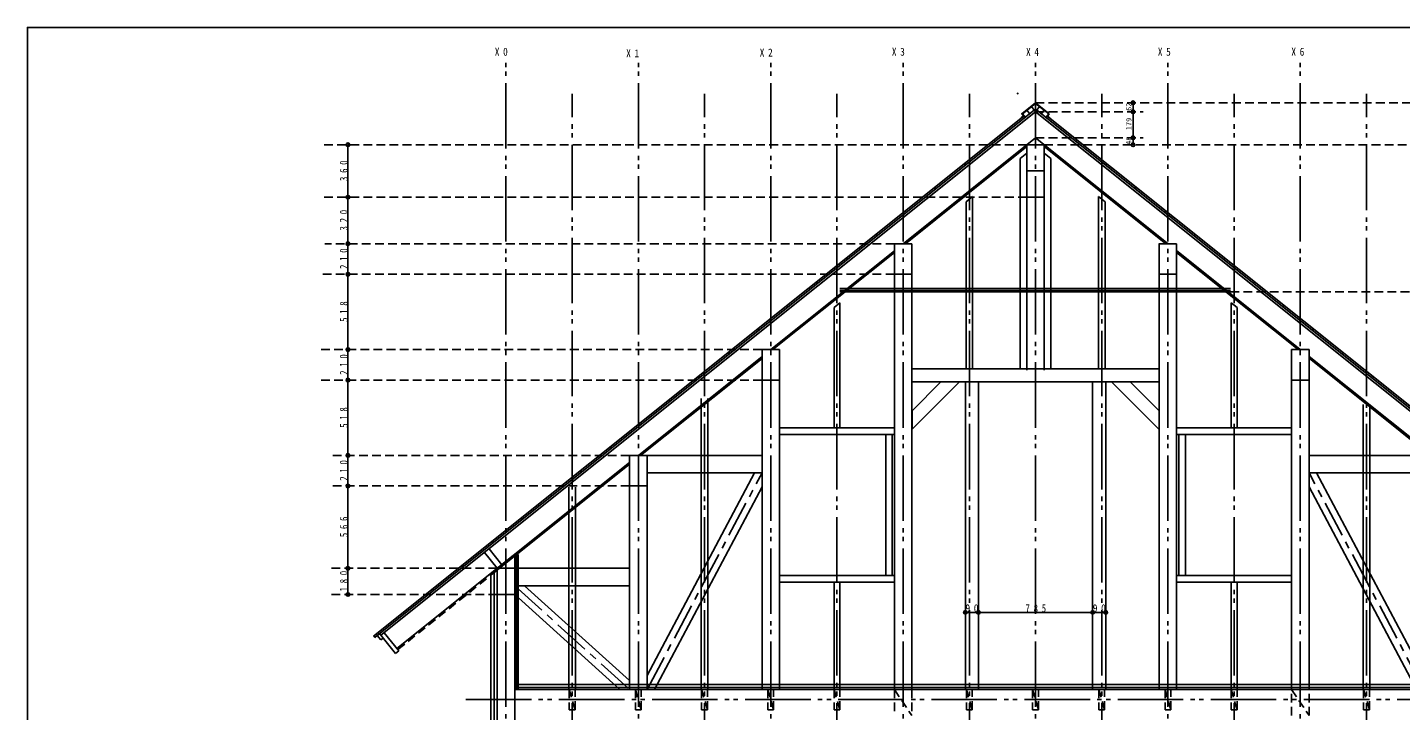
# Model space of a CAD drawing. Units: millimetres at full size, sheet at 1:50. Extents: x -7200 to 7200, y -5050 to 5050.
# Drawn here: x -7200 to 2237, y 353 to 5050 of the extents above; entities that cross this region are included whole.
import ezdxf
from ezdxf.enums import TextEntityAlignment as Align

# ---------------------------------------------------------------- set-up
doc = ezdxf.new("R2010")
doc.units = ezdxf.units.MM
doc.header["$LTSCALE"] = 50
doc.header["$PDMODE"] = 32
doc.header["$PDSIZE"] = 25
for name, pattern in [('CHAIN1', [8, 5, -1, 1, -1]), ('DASHED1', [1.8, 1.2, -0.6]), ('DOUBLE_CHAIN2', [12.8, 9, -1, 0.6, -0.6, 0.6, -1])]:
    doc.linetypes.add(name, pattern=pattern)
for name, color, linetype in [('0-0_桁\u3000梁\u3000胴差\u3000根太', 7, 'Continuous'), ('0-2_柱 間柱 壁 外壁胴縁', 7, 'Continuous'), ('0-3_屋根・軒', 7, 'Continuous'), ('0-6_床', 7, 'Continuous'), ('0-7_胴縁 筋交', 7, 'Continuous'), ('0-C_寸法', 4, 'Continuous'), ('0-D_基準線A', 7, 'DOUBLE_CHAIN2'), ('0-E_基準線B', 4, 'DOUBLE_CHAIN2'), ('0-F_印刷枠 補助線\u3000見出\u3000方角', 4, 'Continuous')]:
    doc.layers.add(name, color=color, linetype=linetype)
doc.styles.add('ＭＳ ゴシック', font='')
doc.styles.get('ＭＳ ゴシック').set_extended_font_data('MS Gothic')

msp = doc.modelspace()

# ---------------------------------------------------------------- linework, layer by layer
at = {"layer": '0-0_桁\u3000梁\u3000胴差\u3000根太'}
for p, q in [((-331.24, 4243.15), (-331.24, 3883.15)), ((-331.19, 4063.15), (-211.24, 4063.15)), ((-211.24, 3883.15), (-331.24, 3883.15)), ((-1121.24, 3563.19), (-1121.24, 3353.19)), ((575.39, 3563.19), (698.76, 3563.19)), ((698.76, 3563.19), (698.76, 3353.19)), ((-1241.24, 3353.19), (-1121.24, 3353.19)), ((-2031.24, 2835.43), (-2031.24, 2625.43)), ((1486.96, 2835.43), (1608.76, 2835.43)), ((1488.76, 2835.43), (1488.76, 2625.43)), ((1608.76, 2835.43), (1608.76, 2625.43)), ((-2151.24, 2625.43), (-2031.24, 2625.43)), ((1608.76, 2625.43), (1488.76, 2625.43)), ((-3061.24, 2107.19), (-2941.24, 2107.19)), ((-3061.24, 2107.19), (-3061.24, 1897.19)), ((-2941.24, 2107.19), (-2941.24, 1897.19)), ((2402.34, 2107.19), (1608.76, 2107.19)), ((1608.76, 2107.19), (1608.76, 1987.19)), ((2398.76, 1987.19), (1608.76, 1987.19)), ((-2941.24, 1897.19), (-3061.24, 1897.19)), ((-3971.24, 1331.19), (-3851.24, 1331.19)), ((-3971.24, 1151.19), (-3971.24, 1331.19)), ((-3851.24, 1331.19), (-3851.24, 1151.19)), ((-3971.24, 1151.19), (-3851.24, 1151.19)), ((-3061.24, 1211.19), (-3851.24, 1211.19)), ((-3851.24, 498.19), (-3851.24, 288.19)), ((-3851.24, 498.19), (3308.76, 498.19))]:
    msp.add_line(p, q, dxfattribs=at)
at = {"layer": '0-0_桁\u3000梁\u3000胴差\u3000根太', "linetype": 'DASHED1'}
for p, q in [((-3436.24, 358.19), (-3476.24, 498.19)), ((-2981.24, 358.19), (-3021.24, 498.19)), ((-2526.24, 358.19), (-2566.24, 498.19)), ((-2071.24, 358.19), (-2111.24, 498.19)), ((-1616.24, 358.19), (-1656.24, 498.19)), ((-1241.24, 498.19), (-1241.24, 318.19)), ((-1241.24, 498.19), (-1121.24, 318.19)), ((-1121.24, 498.19), (-1121.24, 318.19)), ((-706.24, 358.19), (-746.24, 498.19)), ((-251.24, 358.19), (-291.24, 498.19)), ((203.76, 358.19), (163.76, 498.19)), ((658.76, 358.19), (618.76, 498.19)), ((1113.76, 358.19), (1073.76, 498.19)), ((1488.76, 318.19), (1488.76, 498.19)), ((1488.76, 498.19), (1608.76, 318.19)), ((1608.76, 318.19), (1608.76, 498.19)), ((2023.76, 358.19), (1983.76, 498.19))]:
    msp.add_line(p, q, dxfattribs=at)
at = {"layer": '0-0_桁\u3000梁\u3000胴差\u3000根太'}
for points in [[(-331.24, 4243.15), (-211.24, 4243.15), (-211.24, 3883.15)], [(-1121.24, 3563.19), (-1241.24, 3563.19), (-1241.24, 3353.19)], [(578.76, 3563.19), (578.76, 3353.19), (698.76, 3353.19)], [(-2031.24, 2835.43), (-2151.24, 2835.43), (-2151.24, 2625.43)], [(-2946.88, 2107.19), (-2151.24, 2107.19), (-2151.24, 1987.19), (-2941.24, 1987.19)], [(-3859.77, 1331.19), (-3061.24, 1331.19), (-3061.24, 1211.19)]]:
    msp.add_lwpolyline(points, dxfattribs=at)
at = {"layer": '0-0_桁\u3000梁\u3000胴差\u3000根太', "linetype": 'DASHED1'}
for points in [[(-3476.24, 358.19), (-3436.24, 358.19), (-3436.24, 498.19), (-3476.24, 498.19)], [(-3021.24, 358.19), (-2981.24, 358.19), (-2981.24, 498.19), (-3021.24, 498.19)], [(-2566.24, 358.19), (-2526.24, 358.19), (-2526.24, 498.19), (-2566.24, 498.19)], [(-2111.24, 358.19), (-2071.24, 358.19), (-2071.24, 498.19), (-2111.24, 498.19)], [(-1656.24, 358.19), (-1616.24, 358.19), (-1616.24, 498.19), (-1656.24, 498.19)], [(-746.24, 358.19), (-706.24, 358.19), (-706.24, 498.19), (-746.24, 498.19)], [(-291.24, 358.19), (-251.24, 358.19), (-251.24, 498.19), (-291.24, 498.19)], [(163.76, 358.19), (203.76, 358.19), (203.76, 498.19), (163.76, 498.19)], [(618.76, 358.19), (658.76, 358.19), (658.76, 498.19), (618.76, 498.19)], [(1073.76, 358.19), (1113.76, 358.19), (1113.76, 498.19), (1073.76, 498.19)], [(1983.76, 358.19), (2023.76, 358.19), (2023.76, 498.19), (1983.76, 498.19)]]:
    msp.add_lwpolyline(points, close=True, dxfattribs=at)
at = {"layer": '0-2_柱 間柱 壁 外壁胴縁'}
for p, q in [((-331.19, 2693.03), (-331.19, 3883.15)), ((-211.19, 3883.15), (-331.19, 3883.15)), ((-211.19, 2693.03), (-211.19, 3883.15)), ((-1241.24, 498.19), (-1241.24, 3353.19)), ((-1121.24, 3353.19), (-1241.24, 3353.19)), ((-1121.24, 498.19), (-1121.24, 3353.19)), ((578.76, 498.19), (578.76, 3353.19)), ((698.76, 3353.19), (578.76, 3353.19)), ((698.76, 498.19), (698.76, 3353.19)), ((-2151.24, 498.19), (-2151.24, 2625.43)), ((-2031.24, 2625.43), (-2151.24, 2625.43)), ((-2031.24, 498.19), (-2031.24, 2625.43)), ((1488.76, 498.19), (1488.76, 2625.43)), ((1488.76, 2625.43), (1608.76, 2625.43)), ((1608.76, 498.19), (1608.76, 2625.43)), ((-2523.74, 2498.11), (-2523.74, 498.19)), ((2026.26, 2457.78), (2026.26, 498.19)), ((-3433.74, 1888.7), (-3433.74, 498.19)), ((-3061.24, 498.19), (-3061.24, 1897.19)), ((-3061.24, 1897.19), (-2941.24, 1897.19)), ((-2941.24, 498.19), (-2941.24, 1897.19)), ((-3838.24, 498.19), (-3838.24, 1425.33)), ((-3838.24, 1425.33), (-3828.24, 1425.33)), ((-3828.24, 498.19), (-3828.24, 1425.33)), ((-4016.24, 1283.33), (-4016.24, -2134.81)), ((-3991.24, 1301.11), (-3991.24, -2134.81)), ((-3971.24, -2144.81), (-3971.24, 1151.19)), ((-3851.24, 1151.19), (-3971.24, 1151.19)), ((-3061.24, 498.19), (-2941.24, 498.19)), ((-2151.24, 498.19), (-2031.24, 498.19)), ((-1241.24, 498.19), (-1121.24, 498.19)), ((578.76, 498.19), (698.76, 498.19)), ((1488.76, 498.19), (1608.76, 498.19))]:
    msp.add_line(p, q, dxfattribs=at)
for points in [[(-2568.74, 2498.11), (-2568.74, 498.19), (-2523.74, 498.19)], [(1981.26, 2457.78), (1981.26, 498.19), (2026.26, 498.19)], [(-3478.74, 1888.7), (-3478.74, 498.19), (-3433.74, 498.19)], [(-3851.24, -2144.81), (-3851.24, 1414.93), (-3838.24, 1414.93)]]:
    msp.add_lwpolyline(points, dxfattribs=at)
at = {"layer": '0-3_屋根・軒'}
for p, q in [((-391.14, 4601.05), (-398.31, 4592.09)), ((-271.19, 4531.9), (-176.59, 4456.23)), ((-350.23, 4441.77), (-4820.9, 865.24)), ((-4771.23, 870.39), (-271.05, 4470.54)), ((-271.19, 4528.06), (-361.67, 4455.67)), ((-343.06, 4432.41), (-361.67, 4455.67)), ((-354.33, 4438.5), (-346.77, 4429.05)), ((-311.82, 4457.4), (-330.43, 4480.66)), ((-271.08, 4470.5), (-299.2, 4505.65)), ((-271.45, 4470.52), (-243.28, 4505.74)), ((-271.19, 4528.06), (-180.81, 4455.76)), ((-271.19, 4291.15), (-271.19, 4470.19)), ((-271.16, 4470.41), (4229.18, 870.14)), ((-261.61, 4481.98), (4270.92, 855.95)), ((-230.4, 4457.8), (-212.04, 4480.75)), ((-199.17, 4432.81), (-180.81, 4455.76)), ((-195.65, 4429.21), (-188.15, 4438.58)), ((4278.42, 865.32), (-192.61, 4442.15)), ((-176.59, 4456.23), (-187.84, 4442.17)), ((-205.02, 4417.5), (-205.08, 4417.42)), ((-271.19, 4291.15), (-1181.24, 3563.1)), ((-557.35, 4276.08), (-549.72, 4266.53)), ((-271.19, 4291.15), (639.9, 3562.28)), ((14.92, 4276.21), (7.74, 4267.24)), ((-1166.04, 3563.1), (-331.24, 4230.93)), ((623.55, 3563.19), (-211.24, 4231.03)), ((-760.38, 4113.65), (-752.75, 4104.11)), ((217.94, 4113.79), (210.77, 4104.82)), ((-963.41, 3951.23), (-955.77, 3941.69)), ((420.97, 3951.37), (413.8, 3942.4)), ((-1166.43, 3788.81), (-1158.8, 3779.27)), ((623.99, 3788.95), (616.82, 3779.98)), ((-1369.46, 3626.39), (-1361.82, 3616.85)), ((827.02, 3626.53), (819.85, 3617.56)), ((-1241.24, 3515.1), (-2091.24, 2835.1)), ((-2076.04, 2835.1), (-1241.24, 3502.93)), ((697.62, 3516.1), (1548.46, 2835.43)), ((1533.55, 2835.19), (698.76, 3503.03)), ((-1572.48, 3463.97), (-1564.85, 3454.43)), ((1030.04, 3464.11), (1022.87, 3455.14)), ((-1775.51, 3301.55), (-1767.88, 3292.01)), ((1233.07, 3301.69), (1225.9, 3292.72)), ((-1978.54, 3139.13), (-1970.9, 3129.59)), ((1436.1, 3139.26), (1428.92, 3130.3)), ((-2181.56, 2976.71), (-2173.93, 2967.17)), ((1639.12, 2976.84), (1631.95, 2967.88)), ((-2151.24, 2787.1), (-3001.24, 2107.1)), ((-2986.04, 2107.1), (-2151.24, 2774.93)), ((-2384.59, 2814.29), (-2376.95, 2804.75)), ((1608.76, 2787.19), (2459.62, 2106.5)), ((2443.55, 2107.19), (1608.76, 2775.03)), ((1842.15, 2814.42), (1834.98, 2805.46)), ((-2587.61, 2651.87), (-2579.98, 2642.33)), ((2045.17, 2652), (2038, 2643.04)), ((-2790.64, 2489.45), (-2783.01, 2479.91)), ((-2993.67, 2327.03), (-2986.03, 2317.48)), ((-3196.69, 2164.61), (-3189.06, 2155.06)), ((-3061.24, 2059.1), (-4660.35, 779.81)), ((-3970.01, 1319.92), (-3061.24, 2046.93)), ((-3399.72, 2002.19), (-3392.08, 1992.64)), ((-3602.74, 1839.76), (-3595.11, 1830.22)), ((-3805.77, 1677.34), (-3798.14, 1667.8)), ((-4008.79, 1514.92), (-4001.16, 1505.38)), ((-3971.24, 1331.1), (-4058.53, 1440.21)), ((-3940.01, 1356.09), (-4027.3, 1465.2)), ((-4211.82, 1352.5), (-4204.19, 1342.96)), ((-4414.85, 1190.08), (-4407.21, 1180.54)), ((-4617.87, 1027.66), (-4610.24, 1018.12)), ((-4813.4, 855.87), (-4820.9, 865.24)), ((-4771.86, 839.16), (-4796.22, 869.61)), ((-4780.54, 882.02), (-4671.28, 745.45)), ((-4756.24, 851.65), (-4771.86, 839.16)), ((-4747.41, 888.64), (-4647.86, 764.2)), ((-4647.86, 764.2), (-4671.28, 745.45))]:
    msp.add_line(p, q, dxfattribs=at)
at = {"layer": '0-3_屋根・軒', "color": 5}
for p, q in [((-1617.5, 3254.19), (1068.32, 3254.19)), ((-1617.5, 3241.19), (1068.32, 3241.19)), ((-1617.5, 3231.19), (1068.32, 3231.19))]:
    msp.add_line(p, q, dxfattribs=at)
at = {"layer": '0-3_屋根・軒', "linetype": 'DASHED1'}
msp.add_line((-4653.6, 772.41), (-3972.09, 1317.62), dxfattribs=at)
at = {"layer": '0-3_屋根・軒'}
for points in [[(-271.19, 4531.9), (-365.89, 4456.14), (-354.64, 4442.09)], [(-280.72, 4482.01), (-4796.22, 869.61), (-4813.4, 855.87)], [(-352.3, 4443.96), (-367.92, 4431.47), (-366.04, 4429.13)], [(-187.84, 4442.17), (-172.22, 4429.68), (-174.09, 4427.34)]]:
    msp.add_lwpolyline(points, dxfattribs=at)
at = {"layer": '0-6_床'}
for p, q in [((3285.76, 531.19), (-3828.24, 531.19)), ((-3828.24, 531.19), (-3828.24, 498.19)), ((3285.76, 511.19), (-3828.24, 511.19))]:
    msp.add_line(p, q, dxfattribs=at)
msp.add_lwpolyline([(3285.76, 531.19), (3285.76, 498.19), (-3828.24, 498.19)], dxfattribs=at)
at = {"layer": '0-7_胴縁 筋交'}
for p, q in [((-331.24, 4185.47), (-376.24, 4149.47)), ((-331.24, 2703.19), (-331.24, 4185.47)), ((-211.24, 2703.19), (-211.24, 4185.56)), ((-166.24, 4149.56), (-211.24, 4185.56)), ((-376.24, 2703.19), (-376.24, 4149.47)), ((-166.24, 2703.19), (-166.24, 4149.56)), ((-748.74, 3851.47), (-703.74, 3887.47)), ((-703.74, 2703.19), (-703.74, 3887.47)), ((161.26, 2703.19), (161.26, 3887.56)), ((161.26, 3887.56), (206.26, 3851.56)), ((-748.74, 2703.19), (-748.74, 3851.47)), ((206.26, 2703.19), (206.26, 3851.56)), ((-1656.24, 3125.47), (-1616.24, 3157.47)), ((-1656.24, 3125.47), (-1656.24, 2296.19)), ((-1616.24, 2296.19), (-1616.24, 3157.47)), ((1073.76, 2296.19), (1073.76, 3157.56)), ((1073.76, 3157.56), (1113.76, 3125.56)), ((1113.76, 2296.19), (1113.76, 3125.56)), ((-1121.24, 2703.19), (-1121.24, 2613.19)), ((-1121.24, 2613.19), (578.76, 2613.19)), ((-921.24, 2613.19), (-1119.84, 2414.59)), ((-753.74, 2613.19), (-753.74, 498.19)), ((-663.74, 2613.19), (-663.74, 498.19)), ((211.26, 2613.19), (211.26, 498.19)), ((251.48, 2613.19), (578.76, 2285.91)), ((378.76, 2613.19), (578.76, 2413.19)), ((578.76, 2413.19), (578.76, 2285.91)), ((1488.76, 2296.19), (1488.76, 2251.19)), ((-1241.24, 2251.19), (-2031.24, 2251.19)), ((-1301.24, 2250.57), (-1301.24, 1281.19)), ((-1256.24, 2250.57), (-1256.24, 1281.19)), ((1488.76, 2251.19), (698.76, 2251.19)), ((713.76, 1281.19), (713.76, 2251.19)), ((758.76, 1281.19), (758.76, 2251.19)), ((-2151.24, 1987.19), (-2151.24, 1891.18)), ((-2890.3, 498.19), (-2151.24, 1891.18)), ((1608.76, 1891.18), (2347.81, 498.19)), ((-2031.24, 1281.19), (-2031.24, 1236.19)), ((-2031.24, 1281.19), (-1241.24, 1281.19)), ((-2031.24, 1236.19), (-1241.24, 1236.19)), ((-1656.24, 498.05), (-1656.24, 1236.19)), ((-1616.24, 499.11), (-1616.24, 1236.19)), ((-1241.24, 1281.19), (-1241.24, 1236.19)), ((1488.76, 1281.19), (698.76, 1281.19)), ((698.76, 1281.19), (698.76, 1236.19)), ((1488.76, 1236.19), (698.76, 1236.19)), ((1073.76, 498.19), (1073.76, 1236.19)), ((1113.76, 498.19), (1113.76, 1236.19)), ((1488.76, 1281.19), (1488.76, 1236.19)), ((-3851.24, 1211.19), (-3851.24, 1150.57)), ((-3851.24, 1150.57), (-3128.41, 498.19)), ((-3061.24, 498.19), (-3128.41, 498.19)), ((-753.74, 498.19), (-663.74, 498.19))]:
    msp.add_line(p, q, dxfattribs=at)
at = {"layer": '0-7_胴縁 筋交', "color": 4}
for p, q in [((-753.74, 1028.2), (-663.74, 1028.2)), ((-663.74, 1028.2), (121.26, 1028.2)), ((121.26, 1028.2), (211.26, 1028.2))]:
    msp.add_line(p, q, dxfattribs=at)
at = {"layer": '0-7_胴縁 筋交'}
for points in [[(-1121.24, 2703.19), (578.76, 2703.19), (578.76, 2613.19)], [(-793.96, 2613.19), (-1119.84, 2287.32), (-1119.84, 2414.59)], [(121.26, 2613.19), (121.26, 498.19), (211.26, 498.19)], [(-1241.24, 2296.19), (-2031.24, 2296.19), (-2031.24, 2251.19)], [(1488.76, 2296.19), (698.76, 2296.19), (698.76, 2251.19)], [(-2890.3, 498.19), (-2941.24, 498.19), (-2941.24, 594.21), (-2202.19, 1987.19), (-2151.24, 1987.19)], [(1608.76, 1891.18), (1608.76, 1987.19), (1659.7, 1987.19)], [(1659.7, 1987.19), (2398.76, 594.21), (2398.76, 498.19)], [(-3851.24, 1211.19), (-3784.08, 1211.19), (-3061.24, 558.81), (-3061.24, 498.19)]]:
    msp.add_lwpolyline(points, dxfattribs=at)
at = {"layer": '0-7_胴縁 筋交', "color": 4}
for p in [(-753.74, 1028.2), (-663.74, 1028.2), (121.26, 1028.2), (211.26, 1028.2)]:
    msp.add_point(p, dxfattribs=at)
at = {"layer": '0-C_寸法'}
for p, q in [((398.79, 4531.9), (398.79, 4470.19)), ((398.79, 4470.19), (398.79, 4291.15)), ((398.79, 4291.15), (398.79, 4243.15))]:
    msp.add_line(p, q, dxfattribs=at)
for p in [(398.79, 4531.9), (398.79, 4470.19), (398.79, 4291.15), (398.79, 4243.15)]:
    msp.add_point(p, dxfattribs=at)
at = {"layer": '0-D_基準線A', "color": 4}
for p, q in [((-3911.24, -4742.23), (-3911.24, 4819.1)), ((-3001.24, -4742.23), (-3001.24, 4819.1)), ((-2091.24, -4742.23), (-2091.24, 4819.1)), ((-1181.24, -4742.23), (-1181.24, 4819.1)), ((-271.24, -4742.23), (-271.24, 4819.1)), ((638.76, -4742.23), (638.76, 4819.1)), ((1548.76, -4742.23), (1548.76, 4819.1))]:
    msp.add_line(p, q, dxfattribs=at)
at = {"layer": '0-E_基準線B'}
for p, q in [((-3456.24, -4526.02), (-3456.24, 4593.28)), ((-2546.24, -4526.02), (-2546.24, 4593.28)), ((-1636.24, -4526.02), (-1636.24, 4593.28)), ((-726.24, -4526.02), (-726.24, 4593.28)), ((183.76, -4526.02), (183.76, 4593.28)), ((1093.76, -4526.02), (1093.76, 4593.28)), ((2003.76, -4526.02), (2003.76, 4593.28)), ((-4186.75, 428.19), (3673.18, 428.19))]:
    msp.add_line(p, q, dxfattribs=at)
at = {"layer": '0-E_基準線B', "linetype": 'CHAIN1'}
for p, q in [((-2941.24, 498.19), (-2151.24, 1987.19)), ((2398.76, 498.19), (1608.76, 1987.19)), ((-3851.24, 1211.19), (-3061.24, 498.19))]:
    msp.add_line(p, q, dxfattribs=at)
at = {"layer": '0-F_印刷枠 補助線\u3000見出\u3000方角', "color": 7, "linetype": 'DASHED1'}
for p, q in [((-271.19, 4531.9), (4723.09, 4531.9)), ((-271.19, 4470.19), (467.66, 4470.19)), ((-271.19, 4291.15), (469.26, 4291.15)), ((-331.19, 4243.15), (-5182.66, 4243.15)), ((-211.24, 4243.15), (4647.25, 4243.15)), ((-331.19, 3883.15), (-5162.64, 3883.15)), ((-1241.24, 3563.19), (-5156.23, 3563.19)), ((-1241.24, 3353.19), (-5170.64, 3353.19)), ((1068.32, 3231.19), (4647.25, 3231.19)), ((-2151.24, 2835.43), (-5198.67, 2835.43)), ((-2151.24, 2625.43), (-5195.47, 2625.43)), ((-3061.24, 2107.19), (-5127.4, 2107.19)), ((-3061.24, 1897.19), (-5130.61, 1897.19)), ((-3971.13, 1331.19), (-5133.81, 1331.19)), ((-3971.24, 1151.19), (-5121, 1151.19))]:
    msp.add_line(p, q, dxfattribs=at)
at = {"layer": '0-F_印刷枠 補助線\u3000見出\u3000方角'}
for p, q in [((-4997.68, 3883.15), (-4997.68, 4243.15)), ((-4997.68, 3563.19), (-4997.68, 3883.15)), ((-4997.68, 3353.19), (-4997.68, 3563.19)), ((-4997.68, 2835.43), (-4997.68, 3353.19)), ((-4997.68, 2625.43), (-4997.68, 2835.43)), ((-4997.68, 2107.19), (-4997.68, 2625.43)), ((-4997.68, 1897.19), (-4997.68, 2107.19)), ((-4997.68, 1331.19), (-4997.68, 1897.19)), ((-4997.68, 1151.19), (-4997.68, 1331.19))]:
    msp.add_line(p, q, dxfattribs=at)
at = {"layer": '0-F_印刷枠 補助線\u3000見出\u3000方角', "color": 7}
msp.add_lwpolyline([(-7200, -5050), (7200, -5050), (7200, 5050), (-7200, 5050)], close=True, dxfattribs=at)
msp.add_lwpolyline([(-7200, -5050), (7200, -5050), (7200, 5050), (-7200, 5050)], close=True, dxfattribs=at)
msp.add_lwpolyline([(-7200, -5050), (7200, -5050), (7200, 5050), (-7200, 5050)], close=True, dxfattribs=at)
msp.add_lwpolyline([(-7200, -5050), (7200, -5050), (7200, 5050), (-7200, 5050)], close=True, dxfattribs=at)
at = {"layer": '0-F_印刷枠 補助線\u3000見出\u3000方角'}
for p in [(-4997.68, 4243.15), (-4997.68, 3883.15), (-4997.68, 3563.19), (-4997.68, 3353.19), (-4997.68, 2835.43), (-4997.68, 2625.43), (-4997.68, 2107.19), (-4997.68, 1897.19), (-4997.68, 1331.19), (-4997.68, 1151.19)]:
    msp.add_point(p, dxfattribs=at)

# ---------------------------------------------------------------- texts
at = {"layer": '0-7_胴縁 筋交', "char_height": 54.99, "attachment_point": 7, "style": 'ＭＳ ゴシック'}
for s, insert in [('\\T1.8;\\W0.85;90', (-752.49, 1028.2)), ('\\T1.86;\\W0.8;785', (-339.99, 1028.2)), ('\\T1.8;\\W0.85;90', (122.51, 1028.2))]:
    msp.add_mtext(s, dxfattribs=dict(at, insert=insert))
at = {"layer": '0-C_寸法', "color": 7, "style": 'ＭＳ ゴシック'}
for s, p in [('62', (398.79, 4476.05)), ('179', (398.79, 4343.17)), ('48', (398.79, 4242.15))]:
    msp.add_text(s, height=36.66, rotation=90, dxfattribs=at).set_placement(p, align=Align.BOTTOM_LEFT)
at = {"layer": '0-D_基準線A', "char_height": 54.99, "attachment_point": 7, "style": 'ＭＳ ゴシック'}
for s, insert in [('\\T1.8;\\W0.85;X0', (-3987.84, 4854.59)), ('\\T1.8;\\W0.85;X3', (-1258.78, 4854.59)), ('\\T1.8;\\W0.85;X4', (-336.28, 4854.59)), ('\\T1.8;\\W0.85;X5', (569.41, 4854.59)), ('\\T1.8;\\W0.85;X6', (1487.1, 4854.59)), ('\\T1.8;\\W0.85;X1', (-3084.56, 4844.98)), ('\\T1.8;\\W0.85;X2', (-2166.86, 4849.78))]:
    msp.add_mtext(s, dxfattribs=dict(at, insert=insert))
at = {"layer": '0-F_印刷枠 補助線\u3000見出\u3000方角', "color": 7, "char_height": 54.99, "attachment_point": 7, "rotation": 90, "style": 'ＭＳ ゴシック'}
for s, insert in [('\\T1.86;\\W0.8;360', (-4997.68, 3994.4)), ('\\T1.86;\\W0.8;320', (-4997.68, 3654.42)), ('\\T1.86;\\W0.8;210', (-4997.68, 3389.44)), ('\\T1.86;\\W0.8;518', (-4997.68, 3025.56)), ('\\T1.86;\\W0.8;210', (-4997.68, 2661.68)), ('\\T1.86;\\W0.8;518', (-4997.68, 2297.56)), ('\\T1.86;\\W0.8;210', (-4997.68, 1933.44)), ('\\T1.86;\\W0.8;566', (-4997.68, 1545.44)), ('\\T1.86;\\W0.8;180', (-4997.68, 1172.44))]:
    msp.add_mtext(s, dxfattribs=dict(at, insert=insert))

doc.saveas('drawing.dxf')
